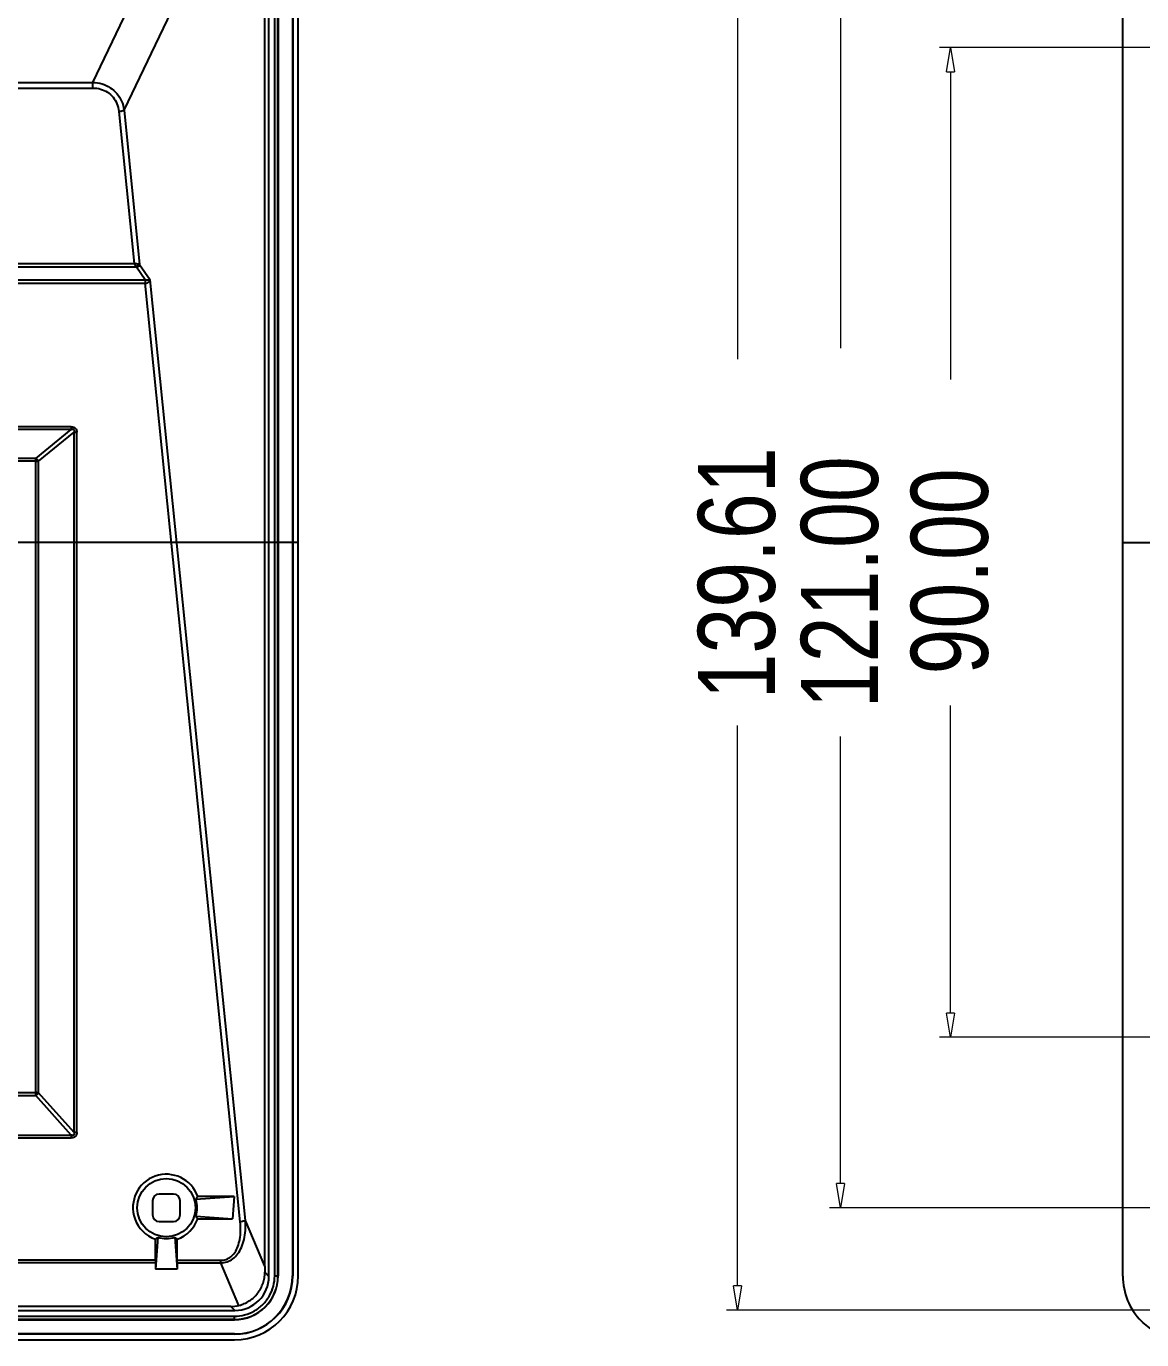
# Model space of a CAD drawing. Header units: inches. Extents: x -219 to 252, y -99 to 210.
# Drawn here: x 93.6 to 147.4, y 96.2 to 159.5 of the extents above; entities that cross this region are included whole.
import ezdxf

# ---------------------------------------------------------------- set-up
doc = ezdxf.new("R2010")
doc.units = ezdxf.units.IN
doc.header["$MEASUREMENT"] = 0
doc.linetypes.add('AI-Linetype-2', pattern=[141.111111, 35.277778, -35.277778, 35.277778, -35.277778])
doc.linetypes.add('AI-Linetype-3', pattern=[141.111111, 35.277778, -35.277778, 35.277778, -35.277778])

# ---------------------------------------------------------------- blocks, each defined once
blk = doc.blocks.new('block 342')
at = {"color": 1, "linetype": 'AI-Linetype-2', "lineweight": 25, "true_color": 0xff0000}
blk.add_lwpolyline([(106.746, 134.632), (0.842, 134.632)], dxfattribs=at)
blk = doc.blocks.new('block 412')
at = {"color": 7, "lineweight": 25, "true_color": 0xffffff}
blk.add_open_spline([(146.46, 99.309), (146.46, 98.495), (146.782, 97.714), (147.357, 97.139)], degree=3, dxfattribs=at)
blk = doc.blocks.new('block 435')
at = {"color": 7, "lineweight": 25, "true_color": 0xffffff}
blk.add_open_spline([(149.531, 96.242), (149.263, 96.242), (148.994, 96.276), (148.735, 96.345), (148.475, 96.414), (148.226, 96.518), (147.993, 96.652), (147.761, 96.786), (147.546, 96.951), (147.357, 97.139)], degree=3, knots=[0, 0, 0, 0, 1, 1, 1, 2, 2, 2, 3, 3, 3, 3], dxfattribs=at)
blk = doc.blocks.new('block 998')
at = {"color": 7, "lineweight": 25, "true_color": 0xffffff}
blk.add_lwpolyline([(146.46, 99.309), (146.46, 169.955)], dxfattribs=at)
blk = doc.blocks.new('block 999')
at = {"color": 1, "linetype": 'AI-Linetype-3', "lineweight": 25, "true_color": 0xff0000}
blk.add_lwpolyline([(146.46, 134.632), (252.364, 134.632)], dxfattribs=at)
blk = doc.blocks.new('block 1053')
at = {"color": 3, "lineweight": 5, "true_color": 0x00ff00}
blk.add_lwpolyline([(158.374, 158.463), (137.629, 158.463)], dxfattribs=at)
blk = doc.blocks.new('block 1054')
at = {"color": 3, "lineweight": 5, "true_color": 0x00ff00}
blk.add_lwpolyline([(158.374, 110.806), (137.629, 110.806)], dxfattribs=at)
blk = doc.blocks.new('block 1055')
at = {"color": 3, "lineweight": 5, "true_color": 0x00ff00}
blk.add_lwpolyline([(138.158, 157.298), (138.158, 142.485)], dxfattribs=at)
blk = doc.blocks.new('block 1056')
at = {"color": 3, "lineweight": 5, "true_color": 0x00ff00}
blk.add_lwpolyline([(138.158, 111.971), (138.158, 126.783)], dxfattribs=at)
blk = doc.blocks.new('block 1058')
at = {"color": 3, "lineweight": 5, "true_color": 0x00ff00}
blk.add_lwpolyline([(137.964, 157.298), (138.158, 158.463)], dxfattribs=at)
blk = doc.blocks.new('block 1059')
at = {"color": 3, "lineweight": 5, "true_color": 0x00ff00}
blk.add_lwpolyline([(138.158, 158.463), (138.353, 157.298)], dxfattribs=at)
blk = doc.blocks.new('block 1060')
at = {"color": 3, "lineweight": 5, "true_color": 0x00ff00}
blk.add_lwpolyline([(137.964, 157.298), (138.353, 157.298)], dxfattribs=at)
blk = doc.blocks.new('block 1057')
for name in ['block 1058', 'block 1059', 'block 1060']:
    blk.add_blockref(name, (0, 0))
blk = doc.blocks.new('block 1062')
at = {"color": 3, "lineweight": 5, "true_color": 0x00ff00}
blk.add_lwpolyline([(138.353, 111.971), (138.158, 110.806)], dxfattribs=at)
blk = doc.blocks.new('block 1063')
at = {"color": 3, "lineweight": 5, "true_color": 0x00ff00}
blk.add_lwpolyline([(138.158, 110.806), (137.964, 111.971)], dxfattribs=at)
blk = doc.blocks.new('block 1064')
at = {"color": 3, "lineweight": 5, "true_color": 0x00ff00}
blk.add_lwpolyline([(138.353, 111.971), (137.964, 111.971)], dxfattribs=at)
blk = doc.blocks.new('block 1061')
for name in ['block 1063', 'block 1064', 'block 1062']:
    blk.add_blockref(name, (0, 0))
blk = doc.blocks.new('block 1065')
at = {"color": 7, "true_color": 0xffffff, "insert": (140.012, 128.28), "char_height": 3.70665, "attachment_point": 7, "rotation": 90}
blk.add_mtext('\\fAdobe Song Std L|b0|i0|c0|p34;\\W0.8;90.00', dxfattribs=at)
blk = doc.blocks.new('block 1066')
at = {"lineweight": 0}
blk.add_lwpolyline([(158.374, 158.463), (158.374, 158.463)], dxfattribs=at)
blk = doc.blocks.new('block 1067')
at = {"lineweight": 0}
blk.add_lwpolyline([(158.374, 110.806), (158.374, 110.806)], dxfattribs=at)
blk = doc.blocks.new('block 1068')
at = {"lineweight": 0}
blk.add_lwpolyline([(138.158, 110.806), (138.158, 110.806)], dxfattribs=at)
blk = doc.blocks.new('block 1052')
for name in ['block 1053', 'block 1057', 'block 1066', 'block 1055', 'block 1065', 'block 1056', 'block 1061', 'block 1054', 'block 1068', 'block 1067']:
    blk.add_blockref(name, (0, 0))
blk = doc.blocks.new('block 1070')
at = {"color": 3, "lineweight": 5, "true_color": 0x00ff00}
blk.add_lwpolyline([(152.814, 166.67), (132.334, 166.67)], dxfattribs=at)
blk = doc.blocks.new('block 1071')
at = {"color": 3, "lineweight": 5, "true_color": 0x00ff00}
blk.add_lwpolyline([(152.814, 102.598), (132.334, 102.598)], dxfattribs=at)
blk = doc.blocks.new('block 1072')
at = {"color": 3, "lineweight": 5, "true_color": 0x00ff00}
blk.add_lwpolyline([(132.864, 165.505), (132.864, 143.985)], dxfattribs=at)
blk = doc.blocks.new('block 1073')
at = {"color": 3, "lineweight": 5, "true_color": 0x00ff00}
blk.add_lwpolyline([(132.864, 103.763), (132.864, 125.283)], dxfattribs=at)
blk = doc.blocks.new('block 1075')
at = {"color": 3, "lineweight": 5, "true_color": 0x00ff00}
blk.add_lwpolyline([(132.669, 165.505), (132.864, 166.67)], dxfattribs=at)
blk = doc.blocks.new('block 1076')
at = {"color": 3, "lineweight": 5, "true_color": 0x00ff00}
blk.add_lwpolyline([(132.864, 166.67), (133.058, 165.505)], dxfattribs=at)
blk = doc.blocks.new('block 1077')
at = {"color": 3, "lineweight": 5, "true_color": 0x00ff00}
blk.add_lwpolyline([(132.669, 165.505), (133.058, 165.505)], dxfattribs=at)
blk = doc.blocks.new('block 1074')
for name in ['block 1075', 'block 1076', 'block 1077']:
    blk.add_blockref(name, (0, 0))
blk = doc.blocks.new('block 1079')
at = {"color": 3, "lineweight": 5, "true_color": 0x00ff00}
blk.add_lwpolyline([(133.058, 103.763), (132.864, 102.598)], dxfattribs=at)
blk = doc.blocks.new('block 1080')
at = {"color": 3, "lineweight": 5, "true_color": 0x00ff00}
blk.add_lwpolyline([(132.864, 102.598), (132.669, 103.763)], dxfattribs=at)
blk = doc.blocks.new('block 1081')
at = {"color": 3, "lineweight": 5, "true_color": 0x00ff00}
blk.add_lwpolyline([(133.058, 103.763), (132.669, 103.763)], dxfattribs=at)
blk = doc.blocks.new('block 1078')
for name in ['block 1080', 'block 1081', 'block 1079']:
    blk.add_blockref(name, (0, 0))
blk = doc.blocks.new('block 1082')
at = {"color": 7, "true_color": 0xffffff, "insert": (134.717, 126.656), "char_height": 3.70665, "attachment_point": 7, "rotation": 90}
blk.add_mtext('\\fAdobe Song Std L|b0|i0|c0|p34;\\W0.8;121.00', dxfattribs=at)
blk = doc.blocks.new('block 1083')
at = {"lineweight": 0}
blk.add_lwpolyline([(152.814, 166.67), (152.814, 166.67)], dxfattribs=at)
blk = doc.blocks.new('block 1084')
at = {"lineweight": 0}
blk.add_lwpolyline([(152.814, 102.598), (152.814, 102.598)], dxfattribs=at)
blk = doc.blocks.new('block 1085')
at = {"lineweight": 0}
blk.add_lwpolyline([(132.864, 102.598), (132.864, 102.598)], dxfattribs=at)
blk = doc.blocks.new('block 1069')
for name in ['block 1070', 'block 1074', 'block 1083', 'block 1072', 'block 1082', 'block 1073', 'block 1078', 'block 1071', 'block 1085', 'block 1084']:
    blk.add_blockref(name, (0, 0))
blk = doc.blocks.new('block 1087')
at = {"color": 3, "lineweight": 5, "true_color": 0x00ff00}
blk.add_lwpolyline([(149.469, 171.597), (127.372, 171.597)], dxfattribs=at)
blk = doc.blocks.new('block 1088')
at = {"color": 3, "lineweight": 5, "true_color": 0x00ff00}
blk.add_lwpolyline([(149.741, 97.672), (127.372, 97.672)], dxfattribs=at)
blk = doc.blocks.new('block 1089')
at = {"color": 3, "lineweight": 5, "true_color": 0x00ff00}
blk.add_lwpolyline([(127.902, 170.432), (127.902, 143.456)], dxfattribs=at)
blk = doc.blocks.new('block 1090')
at = {"color": 3, "lineweight": 5, "true_color": 0x00ff00}
blk.add_lwpolyline([(127.902, 98.836), (127.902, 125.812)], dxfattribs=at)
blk = doc.blocks.new('block 1092')
at = {"color": 3, "lineweight": 5, "true_color": 0x00ff00}
blk.add_lwpolyline([(127.708, 170.432), (127.902, 171.597)], dxfattribs=at)
blk = doc.blocks.new('block 1093')
at = {"color": 3, "lineweight": 5, "true_color": 0x00ff00}
blk.add_lwpolyline([(127.902, 171.597), (128.096, 170.432)], dxfattribs=at)
blk = doc.blocks.new('block 1094')
at = {"color": 3, "lineweight": 5, "true_color": 0x00ff00}
blk.add_lwpolyline([(127.708, 170.432), (128.096, 170.432)], dxfattribs=at)
blk = doc.blocks.new('block 1091')
for name in ['block 1092', 'block 1093', 'block 1094']:
    blk.add_blockref(name, (0, 0))
blk = doc.blocks.new('block 1096')
at = {"color": 3, "lineweight": 5, "true_color": 0x00ff00}
blk.add_lwpolyline([(128.096, 98.836), (127.902, 97.672)], dxfattribs=at)
blk = doc.blocks.new('block 1097')
at = {"color": 3, "lineweight": 5, "true_color": 0x00ff00}
blk.add_lwpolyline([(127.902, 97.672), (127.708, 98.836)], dxfattribs=at)
blk = doc.blocks.new('block 1098')
at = {"color": 3, "lineweight": 5, "true_color": 0x00ff00}
blk.add_lwpolyline([(128.096, 98.836), (127.708, 98.836)], dxfattribs=at)
blk = doc.blocks.new('block 1095')
for name in ['block 1097', 'block 1098', 'block 1096']:
    blk.add_blockref(name, (0, 0))
blk = doc.blocks.new('block 1099')
at = {"color": 7, "true_color": 0xffffff, "insert": (129.755, 127.08), "char_height": 3.70665, "attachment_point": 7, "rotation": 90}
blk.add_mtext('\\fAdobe Song Std L|b0|i0|c0|p34;\\W0.8;139.61', dxfattribs=at)
blk = doc.blocks.new('block 1100')
at = {"lineweight": 0}
blk.add_lwpolyline([(149.469, 171.597), (149.469, 171.597)], dxfattribs=at)
blk = doc.blocks.new('block 1101')
at = {"lineweight": 0}
blk.add_lwpolyline([(149.741, 97.672), (149.741, 97.672)], dxfattribs=at)
blk = doc.blocks.new('block 1102')
at = {"lineweight": 0}
blk.add_lwpolyline([(127.902, 97.672), (127.902, 97.672)], dxfattribs=at)
blk = doc.blocks.new('block 1086')
for name in ['block 1087', 'block 1091', 'block 1100', 'block 1089', 'block 1099', 'block 1090', 'block 1095', 'block 1088', 'block 1102', 'block 1101']:
    blk.add_blockref(name, (0, 0))
blk = doc.blocks.new('block 1401')
at = {"color": 7, "lineweight": 25, "true_color": 0xffffff}
blk.add_lwpolyline([(101.815, 103.004), (103.655, 103.133)], dxfattribs=at)
blk = doc.blocks.new('block 1402')
at = {"color": 7, "lineweight": 25, "true_color": 0xffffff}
blk.add_lwpolyline([(3.912, 96.242), (103.676, 96.242)], dxfattribs=at)
blk = doc.blocks.new('block 1403')
at = {"color": 7, "lineweight": 25, "true_color": 0xffffff}
blk.add_lwpolyline([(103.675, 96.507), (3.913, 96.507)], dxfattribs=at)
blk = doc.blocks.new('block 1404')
at = {"color": 7, "lineweight": 25, "true_color": 0xffffff}
blk.add_lwpolyline([(103.675, 96.518), (3.913, 96.518)], dxfattribs=at)
blk = doc.blocks.new('block 1405')
at = {"color": 7, "lineweight": 25, "true_color": 0xffffff}
blk.add_lwpolyline([(3.913, 97.206), (103.675, 97.206)], dxfattribs=at)
blk = doc.blocks.new('block 1406')
at = {"color": 7, "lineweight": 25, "true_color": 0xffffff}
blk.add_lwpolyline([(103.675, 97.217), (3.913, 97.217)], dxfattribs=at)
blk = doc.blocks.new('block 1407')
at = {"color": 7, "lineweight": 25, "true_color": 0xffffff}
blk.add_lwpolyline([(3.913, 97.376), (103.675, 97.376)], dxfattribs=at)
blk = doc.blocks.new('block 1408')
at = {"color": 7, "lineweight": 25, "true_color": 0xffffff}
blk.add_lwpolyline([(3.893, 97.652), (103.695, 97.652)], dxfattribs=at)
blk = doc.blocks.new('block 1409')
at = {"color": 7, "lineweight": 25, "true_color": 0xffffff}
blk.add_lwpolyline([(103.503, 97.844), (4.085, 97.844)], dxfattribs=at)
blk = doc.blocks.new('block 1410')
at = {"color": 7, "lineweight": 25, "true_color": 0xffffff}
blk.add_lwpolyline([(106.481, 99.313), (106.47, 99.313)], dxfattribs=at)
blk = doc.blocks.new('block 1413')
at = {"color": 7, "lineweight": 25, "true_color": 0xffffff}
blk.add_lwpolyline([(105.612, 99.313), (105.781, 99.313)], dxfattribs=at)
blk = doc.blocks.new('block 1414')
at = {"color": 7, "lineweight": 25, "true_color": 0xffffff}
blk.add_lwpolyline([(100.908, 99.635), (99.876, 99.635)], dxfattribs=at)
blk = doc.blocks.new('block 1416')
at = {"color": 7, "lineweight": 25, "true_color": 0xffffff}
blk.add_lwpolyline([(99.87, 99.94), (7.718, 99.94)], dxfattribs=at)
blk = doc.blocks.new('block 1418')
at = {"color": 7, "lineweight": 25, "true_color": 0xffffff}
blk.add_lwpolyline([(100.914, 99.94), (103.023, 99.94)], dxfattribs=at)
blk = doc.blocks.new('block 1419')
at = {"color": 7, "lineweight": 25, "true_color": 0xffffff}
blk.add_lwpolyline([(99.868, 100.068), (7.719, 100.068)], dxfattribs=at)
blk = doc.blocks.new('block 1421')
at = {"color": 7, "lineweight": 25, "true_color": 0xffffff}
blk.add_lwpolyline([(100.915, 100.068), (103.023, 100.068)], dxfattribs=at)
blk = doc.blocks.new('block 1426')
at = {"color": 7, "lineweight": 25, "true_color": 0xffffff}
blk.add_lwpolyline([(100.048, 101.934), (100.736, 101.934)], dxfattribs=at)
blk = doc.blocks.new('block 1428')
at = {"color": 7, "lineweight": 25, "true_color": 0xffffff}
blk.add_lwpolyline([(101.906, 102.064), (103.586, 102.064)], dxfattribs=at)
blk = doc.blocks.new('block 1429')
at = {"color": 7, "lineweight": 25, "true_color": 0xffffff}
blk.add_lwpolyline([(103.655, 103.133), (101.909, 103.133)], dxfattribs=at)
blk = doc.blocks.new('block 1431')
at = {"color": 7, "lineweight": 25, "true_color": 0xffffff}
blk.add_lwpolyline([(100.736, 103.258), (100.048, 103.258)], dxfattribs=at)
blk = doc.blocks.new('block 1436')
at = {"color": 7, "lineweight": 25, "true_color": 0xffffff}
blk.add_lwpolyline([(11.772, 105.96), (95.815, 105.96)], dxfattribs=at)
blk = doc.blocks.new('block 1437')
at = {"color": 7, "lineweight": 25, "true_color": 0xffffff}
blk.add_lwpolyline([(11.772, 106.097), (95.815, 106.097)], dxfattribs=at)
blk = doc.blocks.new('block 1438')
at = {"color": 7, "lineweight": 25, "true_color": 0xffffff}
blk.add_lwpolyline([(13.484, 108.003), (94.104, 108.003)], dxfattribs=at)
blk = doc.blocks.new('block 1439')
at = {"color": 7, "lineweight": 25, "true_color": 0xffffff}
blk.add_lwpolyline([(13.484, 108.14), (94.104, 108.14)], dxfattribs=at)
blk = doc.blocks.new('block 1440')
at = {"color": 7, "lineweight": 25, "true_color": 0xffffff}
blk.add_lwpolyline([(101.815, 102.188), (103.586, 102.064)], dxfattribs=at)
blk = doc.blocks.new('block 1473')
at = {"color": 7, "lineweight": 25, "true_color": 0xffffff}
blk.add_lwpolyline([(94.104, 138.555), (13.484, 138.555)], dxfattribs=at)
blk = doc.blocks.new('block 1474')
at = {"color": 7, "lineweight": 25, "true_color": 0xffffff}
blk.add_lwpolyline([(94.104, 138.674), (13.484, 138.674)], dxfattribs=at)
blk = doc.blocks.new('block 1476')
at = {"color": 7, "lineweight": 25, "true_color": 0xffffff}
blk.add_lwpolyline([(95.815, 140.08), (11.772, 140.08)], dxfattribs=at)
blk = doc.blocks.new('block 1477')
at = {"color": 7, "lineweight": 25, "true_color": 0xffffff}
blk.add_lwpolyline([(95.815, 140.199), (11.772, 140.199)], dxfattribs=at)
blk = doc.blocks.new('block 1478')
at = {"color": 7, "lineweight": 25, "true_color": 0xffffff}
blk.add_lwpolyline([(103.503, 97.844), (103.695, 97.652)], dxfattribs=at)
blk = doc.blocks.new('block 1486')
at = {"color": 7, "lineweight": 25, "true_color": 0xffffff}
blk.add_lwpolyline([(8.217, 147.114), (99.371, 147.114)], dxfattribs=at)
blk = doc.blocks.new('block 1487')
at = {"color": 7, "lineweight": 25, "true_color": 0xffffff}
blk.add_lwpolyline([(8.22, 147.276), (99.368, 147.276)], dxfattribs=at)
blk = doc.blocks.new('block 1488')
at = {"color": 7, "lineweight": 25, "true_color": 0xffffff}
blk.add_lwpolyline([(8.655, 147.91), (98.933, 147.91)], dxfattribs=at)
blk = doc.blocks.new('block 1489')
at = {"color": 7, "lineweight": 25, "true_color": 0xffffff}
blk.add_lwpolyline([(8.738, 148.072), (98.849, 148.072)], dxfattribs=at)
blk = doc.blocks.new('block 1490')
at = {"color": 7, "lineweight": 25, "true_color": 0xffffff}
blk.add_lwpolyline([(105.137, 99.492), (105.336, 99.293)], dxfattribs=at)
blk = doc.blocks.new('block 1491')
at = {"color": 7, "lineweight": 25, "true_color": 0xffffff}
blk.add_lwpolyline([(95.815, 106.097), (94.104, 108.003)], dxfattribs=at)
blk = doc.blocks.new('block 1492')
at = {"color": 7, "lineweight": 25, "true_color": 0xffffff}
blk.add_lwpolyline([(95.948, 106.225), (94.236, 108.131)], dxfattribs=at)
blk = doc.blocks.new('block 1503')
at = {"color": 7, "lineweight": 25, "true_color": 0xffffff}
blk.add_lwpolyline([(67.56, 156.517), (96.852, 156.517)], dxfattribs=at)
blk = doc.blocks.new('block 1506')
at = {"color": 7, "lineweight": 25, "true_color": 0xffffff}
blk.add_lwpolyline([(67.315, 156.79), (96.852, 156.79)], dxfattribs=at)
blk = doc.blocks.new('block 1507')
at = {"color": 7, "lineweight": 25, "true_color": 0xffffff}
blk.add_lwpolyline([(94.104, 138.674), (95.815, 140.08)], dxfattribs=at)
blk = doc.blocks.new('block 1508')
at = {"color": 7, "lineweight": 25, "true_color": 0xffffff}
blk.add_lwpolyline([(94.236, 138.546), (95.948, 139.952)], dxfattribs=at)
blk = doc.blocks.new('block 1509')
at = {"color": 7, "lineweight": 25, "true_color": 0xffffff}
blk.add_lwpolyline([(96.852, 156.79), (100.801, 165.025)], dxfattribs=at)
blk = doc.blocks.new('block 1515')
at = {"color": 7, "lineweight": 25, "true_color": 0xffffff}
blk.add_lwpolyline([(98.355, 155.455), (103.462, 166.106)], dxfattribs=at)
blk = doc.blocks.new('block 1527')
at = {"color": 7, "lineweight": 25, "true_color": 0xffffff}
blk.add_lwpolyline([(103.893, 97.893), (103.023, 99.94)], dxfattribs=at)
blk = doc.blocks.new('block 1528')
at = {"color": 7, "lineweight": 25, "true_color": 0xffffff}
blk.add_lwpolyline([(105.136, 99.783), (104.2, 101.986)], dxfattribs=at)
blk = doc.blocks.new('block 1543')
at = {"color": 7, "lineweight": 25, "true_color": 0xffffff}
blk.add_lwpolyline([(94.104, 108.003), (94.104, 138.674)], dxfattribs=at)
blk = doc.blocks.new('block 1544')
at = {"color": 7, "lineweight": 25, "true_color": 0xffffff}
blk.add_lwpolyline([(94.236, 108.131), (94.236, 138.546)], dxfattribs=at)
blk = doc.blocks.new('block 1545')
at = {"color": 7, "lineweight": 25, "true_color": 0xffffff}
blk.add_lwpolyline([(95.815, 140.199), (95.815, 140.08)], dxfattribs=at)
blk = doc.blocks.new('block 1546')
at = {"color": 7, "lineweight": 25, "true_color": 0xffffff}
blk.add_lwpolyline([(95.815, 106.097), (95.815, 105.96)], dxfattribs=at)
blk = doc.blocks.new('block 1547')
at = {"color": 7, "lineweight": 25, "true_color": 0xffffff}
blk.add_lwpolyline([(95.948, 106.225), (95.948, 139.952)], dxfattribs=at)
blk = doc.blocks.new('block 1548')
at = {"color": 7, "lineweight": 25, "true_color": 0xffffff}
blk.add_lwpolyline([(96.08, 106.217), (96.08, 139.943)], dxfattribs=at)
blk = doc.blocks.new('block 1549')
at = {"color": 7, "lineweight": 25, "true_color": 0xffffff}
blk.add_lwpolyline([(96.852, 156.517), (96.852, 156.79)], dxfattribs=at)
blk = doc.blocks.new('block 1550')
at = {"color": 7, "lineweight": 25, "true_color": 0xffffff}
blk.add_lwpolyline([(98.108, 155.388), (98.849, 148.072)], dxfattribs=at)
blk = doc.blocks.new('block 1551')
at = {"color": 7, "lineweight": 25, "true_color": 0xffffff}
blk.add_lwpolyline([(98.355, 155.455), (99.108, 148.021)], dxfattribs=at)
blk = doc.blocks.new('block 1552')
at = {"color": 7, "lineweight": 25, "true_color": 0xffffff}
blk.add_lwpolyline([(103.953, 101.919), (99.371, 147.114)], dxfattribs=at)
blk = doc.blocks.new('block 1553')
at = {"color": 7, "lineweight": 25, "true_color": 0xffffff}
blk.add_lwpolyline([(104.2, 101.986), (99.608, 147.277)], dxfattribs=at)
blk = doc.blocks.new('block 1554')
at = {"color": 7, "lineweight": 25, "true_color": 0xffffff}
blk.add_lwpolyline([(100.8, 101.173), (100.908, 99.635)], dxfattribs=at)
blk = doc.blocks.new('block 1557')
at = {"color": 7, "lineweight": 25, "true_color": 0xffffff}
blk.add_lwpolyline([(99.87, 99.94), (99.876, 99.635)], dxfattribs=at)
blk = doc.blocks.new('block 1558')
at = {"color": 7, "lineweight": 25, "true_color": 0xffffff}
blk.add_lwpolyline([(99.868, 100.068), (99.864, 101.085)], dxfattribs=at)
blk = doc.blocks.new('block 1559')
at = {"color": 7, "lineweight": 25, "true_color": 0xffffff}
blk.add_lwpolyline([(99.73, 102.94), (99.73, 102.252)], dxfattribs=at)
blk = doc.blocks.new('block 1560')
at = {"color": 7, "lineweight": 25, "true_color": 0xffffff}
blk.add_lwpolyline([(101.054, 102.252), (101.054, 102.94)], dxfattribs=at)
blk = doc.blocks.new('block 1561')
at = {"color": 7, "lineweight": 25, "true_color": 0xffffff}
blk.add_lwpolyline([(100.915, 100.068), (100.92, 101.085)], dxfattribs=at)
blk = doc.blocks.new('block 1562')
at = {"color": 7, "lineweight": 25, "true_color": 0xffffff}
blk.add_lwpolyline([(100.914, 99.94), (100.908, 99.635)], dxfattribs=at)
blk = doc.blocks.new('block 1565')
at = {"color": 7, "lineweight": 25, "true_color": 0xffffff}
blk.add_lwpolyline([(99.983, 101.173), (99.876, 99.635)], dxfattribs=at)
blk = doc.blocks.new('block 1566')
at = {"color": 7, "lineweight": 25, "true_color": 0xffffff}
blk.add_lwpolyline([(99.368, 147.276), (98.96, 147.884)], dxfattribs=at)
blk = doc.blocks.new('block 1567')
at = {"color": 7, "lineweight": 25, "true_color": 0xffffff}
blk.add_lwpolyline([(99.108, 148.021), (99.608, 147.277)], dxfattribs=at)
blk = doc.blocks.new('block 1568')
at = {"color": 7, "lineweight": 25, "true_color": 0xffffff}
blk.add_lwpolyline([(103.023, 99.94), (103.023, 100.068)], dxfattribs=at)
blk = doc.blocks.new('block 1570')
at = {"color": 7, "lineweight": 25, "true_color": 0xffffff}
blk.add_lwpolyline([(103.675, 96.507), (103.675, 96.518)], dxfattribs=at)
blk = doc.blocks.new('block 1571')
at = {"color": 7, "lineweight": 25, "true_color": 0xffffff}
blk.add_lwpolyline([(103.675, 97.206), (103.675, 97.376)], dxfattribs=at)
blk = doc.blocks.new('block 1574')
at = {"color": 7, "lineweight": 25, "true_color": 0xffffff}
blk.add_lwpolyline([(105.136, 99.783), (105.136, 169.596)], dxfattribs=at)
blk = doc.blocks.new('block 1575')
at = {"color": 7, "lineweight": 25, "true_color": 0xffffff}
blk.add_lwpolyline([(105.336, 99.293), (105.336, 169.971)], dxfattribs=at)
blk = doc.blocks.new('block 1576')
at = {"color": 7, "lineweight": 25, "true_color": 0xffffff}
blk.add_lwpolyline([(105.612, 99.313), (105.612, 169.951)], dxfattribs=at)
blk = doc.blocks.new('block 1577')
at = {"color": 7, "lineweight": 25, "true_color": 0xffffff}
blk.add_lwpolyline([(105.771, 99.313), (105.771, 169.951)], dxfattribs=at)
blk = doc.blocks.new('block 1578')
at = {"color": 7, "lineweight": 25, "true_color": 0xffffff}
blk.add_lwpolyline([(105.781, 169.951), (105.781, 99.313)], dxfattribs=at)
blk = doc.blocks.new('block 1579')
at = {"color": 7, "lineweight": 25, "true_color": 0xffffff}
blk.add_lwpolyline([(106.47, 169.951), (106.47, 99.313)], dxfattribs=at)
blk = doc.blocks.new('block 1580')
at = {"color": 7, "lineweight": 25, "true_color": 0xffffff}
blk.add_lwpolyline([(106.481, 169.951), (106.481, 99.313)], dxfattribs=at)
blk = doc.blocks.new('block 1581')
at = {"color": 7, "lineweight": 25, "true_color": 0xffffff}
blk.add_lwpolyline([(103.655, 103.133), (103.586, 102.064)], dxfattribs=at)
blk = doc.blocks.new('block 1582')
at = {"color": 7, "lineweight": 25, "true_color": 0xffffff}
blk.add_lwpolyline([(106.746, 99.312), (106.746, 169.952)], dxfattribs=at)
blk = doc.blocks.new('block 2487')
at = {"color": 7, "lineweight": 25, "true_color": 0xffffff}
blk.add_open_spline([(101.906, 102.064), (101.876, 102.105), (101.846, 102.147), (101.815, 102.188)], degree=3, dxfattribs=at)
blk = doc.blocks.new('block 2488')
at = {"color": 7, "lineweight": 25, "true_color": 0xffffff}
blk.add_open_spline([(99.864, 101.085), (99.904, 101.114), (99.944, 101.143), (99.983, 101.173)], degree=3, dxfattribs=at)
blk = doc.blocks.new('block 2489')
at = {"color": 7, "lineweight": 25, "true_color": 0xffffff}
blk.add_open_spline([(101.815, 103.004), (101.847, 103.047), (101.878, 103.09), (101.909, 103.133)], degree=3, dxfattribs=at)
blk = doc.blocks.new('block 2490')
at = {"color": 7, "lineweight": 25, "true_color": 0xffffff}
blk.add_open_spline([(100.8, 101.173), (100.839, 101.143), (100.879, 101.114), (100.92, 101.085)], degree=3, dxfattribs=at)
blk = doc.blocks.new('block 2491')
at = {"color": 7, "lineweight": 25, "true_color": 0xffffff}
blk.add_open_spline([(103.675, 96.507), (105.224, 96.507), (106.481, 97.763), (106.481, 99.313), (106.481, 99.313), (106.481, 99.313), (106.481, 99.313)], degree=3, knots=[0, 0, 0, 0, 1, 1, 1, 2, 2, 2, 2], dxfattribs=at)
blk = doc.blocks.new('block 2492')
at = {"color": 7, "lineweight": 25, "true_color": 0xffffff}
blk.add_open_spline([(103.675, 96.518), (105.218, 96.518), (106.47, 97.769), (106.47, 99.313), (106.47, 99.313), (106.47, 99.313), (106.47, 99.313)], degree=3, knots=[0, 0, 0, 0, 1, 1, 1, 2, 2, 2, 2], dxfattribs=at)
blk = doc.blocks.new('block 2493')
at = {"color": 7, "lineweight": 25, "true_color": 0xffffff}
blk.add_open_spline([(103.675, 97.206), (104.838, 97.206), (105.781, 98.149), (105.781, 99.313), (105.781, 99.313), (105.781, 99.313), (105.781, 99.313)], degree=3, knots=[0, 0, 0, 0, 1, 1, 1, 2, 2, 2, 2], dxfattribs=at)
blk = doc.blocks.new('block 2494')
at = {"color": 7, "lineweight": 25, "true_color": 0xffffff}
blk.add_open_spline([(103.675, 97.217), (104.832, 97.217), (105.771, 98.155), (105.771, 99.313), (105.771, 99.313), (105.771, 99.313), (105.771, 99.313)], degree=3, knots=[0, 0, 0, 0, 1, 1, 1, 2, 2, 2, 2], dxfattribs=at)
blk = doc.blocks.new('block 2495')
at = {"color": 7, "lineweight": 25, "true_color": 0xffffff}
blk.add_open_spline([(101.795, 102.596), (101.795, 103.371), (101.167, 103.999), (100.392, 103.999), (99.617, 103.999), (98.988, 103.371), (98.988, 102.596), (98.988, 101.821), (99.617, 101.193), (100.392, 101.193), (101.167, 101.193), (101.795, 101.821), (101.795, 102.596), (101.795, 102.596), (101.795, 102.596), (101.795, 102.596)], degree=3, knots=[0, 0, 0, 0, 1, 1, 1, 2, 2, 2, 3, 3, 3, 4, 4, 4, 5, 5, 5, 5], dxfattribs=at)
blk = doc.blocks.new('block 2498')
at = {"color": 7, "lineweight": 25, "true_color": 0xffffff}
blk.add_open_spline([(100.736, 101.934), (100.911, 101.934), (101.054, 102.076), (101.054, 102.252)], degree=3, dxfattribs=at)
blk = doc.blocks.new('block 2499')
at = {"color": 7, "lineweight": 25, "true_color": 0xffffff}
blk.add_open_spline([(101.054, 102.94), (101.054, 103.116), (100.911, 103.258), (100.736, 103.258)], degree=3, dxfattribs=at)
blk = doc.blocks.new('block 2500')
at = {"color": 7, "lineweight": 25, "true_color": 0xffffff}
blk.add_open_spline([(100.048, 103.258), (99.872, 103.258), (99.73, 103.116), (99.73, 102.94)], degree=3, dxfattribs=at)
blk = doc.blocks.new('block 2501')
at = {"color": 7, "lineweight": 25, "true_color": 0xffffff}
blk.add_open_spline([(99.73, 102.252), (99.73, 102.076), (99.872, 101.934), (100.048, 101.934)], degree=3, dxfattribs=at)
blk = doc.blocks.new('block 2720')
at = {"color": 7, "lineweight": 25, "true_color": 0xffffff}
blk.add_open_spline([(96.852, 156.517), (96.979, 156.517), (97.106, 156.5), (97.228, 156.465), (97.345, 156.431), (97.457, 156.38), (97.558, 156.313), (97.659, 156.248), (97.749, 156.168), (97.826, 156.075), (97.904, 155.981), (97.968, 155.875), (98.015, 155.761), (98.064, 155.642), (98.095, 155.516), (98.108, 155.388)], degree=3, knots=[0, 0, 0, 0, 1, 1, 1, 2, 2, 2, 3, 3, 3, 4, 4, 4, 5, 5, 5, 5], dxfattribs=at)
blk = doc.blocks.new('block 2724')
at = {"color": 7, "lineweight": 25, "true_color": 0xffffff}
blk.add_open_spline([(98.933, 147.91), (98.938, 147.907), (98.943, 147.903), (98.948, 147.898), (98.952, 147.894), (98.957, 147.889), (98.96, 147.884)], degree=3, knots=[0, 0, 0, 0, 1, 1, 1, 2, 2, 2, 2], dxfattribs=at)
blk = doc.blocks.new('block 2729')
at = {"color": 7, "lineweight": 25, "true_color": 0xffffff}
blk.add_open_spline([(95.948, 139.952), (95.962, 139.95), (95.976, 139.948), (95.99, 139.947), (96.004, 139.945), (96.019, 139.944), (96.034, 139.944), (96.049, 139.943), (96.065, 139.943), (96.08, 139.943)], degree=3, knots=[0, 0, 0, 0, 1, 1, 1, 2, 2, 2, 3, 3, 3, 3], dxfattribs=at)
blk = doc.blocks.new('block 2734')
at = {"color": 7, "lineweight": 25, "true_color": 0xffffff}
blk.add_open_spline([(99.371, 147.114), (99.38, 147.113), (99.389, 147.113), (99.399, 147.114), (99.408, 147.114), (99.417, 147.116), (99.426, 147.117), (99.435, 147.119), (99.444, 147.122), (99.453, 147.125), (99.463, 147.128), (99.472, 147.132), (99.481, 147.137), (99.491, 147.141), (99.5, 147.147), (99.509, 147.153)], degree=3, knots=[0, 0, 0, 0, 1, 1, 1, 2, 2, 2, 3, 3, 3, 4, 4, 4, 5, 5, 5, 5], dxfattribs=at)
blk = doc.blocks.new('block 2735')
at = {"color": 7, "lineweight": 25, "true_color": 0xffffff}
blk.add_open_spline([(99.368, 147.276), (99.368, 147.262), (99.369, 147.248), (99.369, 147.234), (99.369, 147.215), (99.37, 147.197), (99.37, 147.178), (99.37, 147.157), (99.37, 147.135), (99.371, 147.114)], degree=3, knots=[0, 0, 0, 0, 1, 1, 1, 2, 2, 2, 3, 3, 3, 3], dxfattribs=at)
blk = doc.blocks.new('block 2736')
at = {"color": 7, "lineweight": 25, "true_color": 0xffffff}
blk.add_open_spline([(99.608, 147.277), (99.602, 147.276), (99.595, 147.275), (99.589, 147.274), (99.582, 147.272), (99.575, 147.271), (99.568, 147.271), (99.56, 147.27), (99.553, 147.269), (99.545, 147.268), (99.537, 147.267), (99.529, 147.267), (99.521, 147.266), (99.513, 147.266), (99.504, 147.266), (99.496, 147.266)], degree=3, knots=[0, 0, 0, 0, 1, 1, 1, 2, 2, 2, 3, 3, 3, 4, 4, 4, 5, 5, 5, 5], dxfattribs=at)
blk = doc.blocks.new('block 2737')
at = {"color": 7, "lineweight": 25, "true_color": 0xffffff}
blk.add_open_spline([(99.509, 147.153), (99.518, 147.158), (99.526, 147.165), (99.534, 147.171), (99.542, 147.178), (99.549, 147.186), (99.556, 147.193), (99.564, 147.201), (99.57, 147.21), (99.577, 147.218), (99.583, 147.227), (99.589, 147.236), (99.594, 147.246), (99.599, 147.256), (99.604, 147.266), (99.608, 147.277)], degree=3, knots=[0, 0, 0, 0, 1, 1, 1, 2, 2, 2, 3, 3, 3, 4, 4, 4, 5, 5, 5, 5], dxfattribs=at)
blk = doc.blocks.new('block 2738')
at = {"color": 7, "lineweight": 25, "true_color": 0xffffff}
blk.add_open_spline([(104.2, 101.986), (104.183, 101.973), (104.163, 101.965), (104.143, 101.958), (104.115, 101.947), (104.086, 101.94), (104.056, 101.934), (104.022, 101.927), (103.987, 101.922), (103.953, 101.919)], degree=3, knots=[0, 0, 0, 0, 1, 1, 1, 2, 2, 2, 3, 3, 3, 3], dxfattribs=at)
blk = doc.blocks.new('block 2740')
at = {"color": 7, "lineweight": 25, "true_color": 0xffffff}
blk.add_open_spline([(99.108, 148.021), (99.099, 148.024), (99.09, 148.025), (99.08, 148.027), (99.069, 148.028), (99.057, 148.029), (99.045, 148.03)], degree=3, knots=[0, 0, 0, 0, 1, 1, 1, 2, 2, 2, 2], dxfattribs=at)
blk = doc.blocks.new('block 2741')
at = {"color": 7, "lineweight": 25, "true_color": 0xffffff}
blk.add_open_spline([(98.933, 147.91), (98.949, 147.917), (98.964, 147.926), (98.978, 147.937), (98.993, 147.949), (99.006, 147.963), (99.017, 147.979), (99.029, 147.995), (99.038, 148.012), (99.045, 148.03)], degree=3, knots=[0, 0, 0, 0, 1, 1, 1, 2, 2, 2, 3, 3, 3, 3], dxfattribs=at)
blk = doc.blocks.new('block 2742')
at = {"color": 7, "lineweight": 25, "true_color": 0xffffff}
blk.add_open_spline([(99.045, 148.03), (99.035, 148.031), (99.025, 148.032), (99.015, 148.033), (99.004, 148.035), (98.993, 148.037), (98.982, 148.039), (98.969, 148.041), (98.957, 148.044), (98.944, 148.046), (98.929, 148.05), (98.914, 148.054), (98.9, 148.058), (98.883, 148.062), (98.866, 148.067), (98.849, 148.072)], degree=3, knots=[0, 0, 0, 0, 1, 1, 1, 2, 2, 2, 3, 3, 3, 4, 4, 4, 5, 5, 5, 5], dxfattribs=at)
blk = doc.blocks.new('block 2743')
at = {"color": 7, "lineweight": 25, "true_color": 0xffffff}
blk.add_open_spline([(98.849, 148.072), (98.856, 148.057), (98.863, 148.042), (98.871, 148.027), (98.877, 148.014), (98.883, 148.001), (98.89, 147.989), (98.895, 147.978), (98.9, 147.968), (98.906, 147.957), (98.91, 147.948), (98.915, 147.94), (98.92, 147.931), (98.924, 147.924), (98.928, 147.917), (98.933, 147.91)], degree=3, knots=[0, 0, 0, 0, 1, 1, 1, 2, 2, 2, 3, 3, 3, 4, 4, 4, 5, 5, 5, 5], dxfattribs=at)
blk = doc.blocks.new('block 2749')
at = {"color": 7, "lineweight": 25, "true_color": 0xffffff}
blk.add_open_spline([(98.108, 155.388), (98.143, 155.391), (98.177, 155.396), (98.212, 155.403), (98.241, 155.409), (98.27, 155.417), (98.298, 155.427), (98.318, 155.434), (98.338, 155.442), (98.355, 155.455)], degree=3, knots=[0, 0, 0, 0, 1, 1, 1, 2, 2, 2, 3, 3, 3, 3], dxfattribs=at)
blk = doc.blocks.new('block 2750')
at = {"color": 7, "lineweight": 25, "true_color": 0xffffff}
blk.add_open_spline([(103.023, 99.94), (103.125, 99.942), (103.227, 99.961), (103.323, 99.994), (103.419, 100.027), (103.51, 100.076), (103.592, 100.137), (103.682, 100.203), (103.76, 100.283), (103.828, 100.371), (103.902, 100.468), (103.963, 100.575), (104.012, 100.687), (104.066, 100.809), (104.107, 100.937), (104.137, 101.067), (104.17, 101.21), (104.19, 101.356), (104.201, 101.502), (104.212, 101.663), (104.211, 101.825), (104.2, 101.986)], degree=3, knots=[0, 0, 0, 0, 1, 1, 1, 2, 2, 2, 3, 3, 3, 4, 4, 4, 5, 5, 5, 6, 6, 6, 7, 7, 7, 7], dxfattribs=at)
blk = doc.blocks.new('block 2752')
at = {"color": 7, "lineweight": 25, "true_color": 0xffffff}
blk.add_open_spline([(96.852, 156.79), (97.002, 156.786), (97.152, 156.762), (97.296, 156.717), (97.434, 156.674), (97.567, 156.612), (97.687, 156.533), (97.806, 156.455), (97.915, 156.36), (98.007, 156.252), (98.1, 156.143), (98.178, 156.019), (98.236, 155.887), (98.297, 155.75), (98.336, 155.603), (98.355, 155.455)], degree=3, knots=[0, 0, 0, 0, 1, 1, 1, 2, 2, 2, 3, 3, 3, 4, 4, 4, 5, 5, 5, 5], dxfattribs=at)
blk = doc.blocks.new('block 2755')
at = {"color": 7, "lineweight": 25, "true_color": 0xffffff}
blk.add_open_spline([(99.496, 147.266), (99.487, 147.265), (99.478, 147.265), (99.469, 147.266), (99.46, 147.266), (99.451, 147.266), (99.443, 147.267), (99.434, 147.267), (99.426, 147.268), (99.417, 147.269), (99.409, 147.27), (99.401, 147.271), (99.393, 147.272), (99.384, 147.273), (99.376, 147.275), (99.368, 147.276)], degree=3, knots=[0, 0, 0, 0, 1, 1, 1, 2, 2, 2, 3, 3, 3, 4, 4, 4, 5, 5, 5, 5], dxfattribs=at)
blk = doc.blocks.new('block 2756')
at = {"color": 7, "lineweight": 25, "true_color": 0xffffff}
blk.add_open_spline([(98.96, 147.884), (98.984, 147.888), (99.007, 147.897), (99.027, 147.91), (99.048, 147.922), (99.066, 147.939), (99.081, 147.959), (99.094, 147.978), (99.104, 147.999), (99.108, 148.021)], degree=3, knots=[0, 0, 0, 0, 1, 1, 1, 2, 2, 2, 3, 3, 3, 3], dxfattribs=at)
blk = doc.blocks.new('block 2759')
at = {"color": 7, "lineweight": 25, "true_color": 0xffffff}
blk.add_open_spline([(103.023, 100.068), (103.109, 100.068), (103.195, 100.082), (103.276, 100.11), (103.357, 100.138), (103.433, 100.181), (103.5, 100.234), (103.575, 100.293), (103.638, 100.365), (103.692, 100.443), (103.753, 100.532), (103.8, 100.629), (103.838, 100.729), (103.88, 100.841), (103.91, 100.958), (103.931, 101.076), (103.955, 101.207), (103.967, 101.341), (103.97, 101.474), (103.974, 101.623), (103.968, 101.771), (103.953, 101.919)], degree=3, knots=[0, 0, 0, 0, 1, 1, 1, 2, 2, 2, 3, 3, 3, 4, 4, 4, 5, 5, 5, 6, 6, 6, 7, 7, 7, 7], dxfattribs=at)
blk = doc.blocks.new('block 2761')
at = {"color": 7, "lineweight": 25, "true_color": 0xffffff}
blk.add_open_spline([(96.08, 106.217), (96.08, 106.207), (96.08, 106.196), (96.079, 106.186), (96.078, 106.177), (96.077, 106.168), (96.076, 106.158), (96.074, 106.149), (96.073, 106.141), (96.07, 106.132), (96.068, 106.124), (96.066, 106.115), (96.063, 106.107), (96.06, 106.099), (96.056, 106.091), (96.053, 106.083), (96.049, 106.075), (96.044, 106.067), (96.039, 106.06), (96.034, 106.052), (96.028, 106.044), (96.022, 106.037), (96.015, 106.03), (96.008, 106.023), (96, 106.016), (95.991, 106.009), (95.982, 106.003), (95.973, 105.997), (95.962, 105.991), (95.952, 105.986), (95.941, 105.982), (95.928, 105.977), (95.916, 105.973), (95.903, 105.97), (95.89, 105.967), (95.875, 105.964), (95.861, 105.963), (95.846, 105.961), (95.831, 105.96), (95.815, 105.96)], degree=3, knots=[0, 0, 0, 0, 1, 1, 1, 2, 2, 2, 3, 3, 3, 4, 4, 4, 5, 5, 5, 6, 6, 6, 7, 7, 7, 8, 8, 8, 9, 9, 9, 10, 10, 10, 11, 11, 11, 12, 12, 12, 13, 13, 13, 13], dxfattribs=at)
blk = doc.blocks.new('block 2762')
at = {"color": 7, "lineweight": 25, "true_color": 0xffffff}
blk.add_open_spline([(95.815, 140.199), (95.834, 140.199), (95.853, 140.198), (95.872, 140.195), (95.893, 140.192), (95.913, 140.187), (95.933, 140.181), (95.954, 140.173), (95.974, 140.163), (95.992, 140.149), (96.012, 140.134), (96.03, 140.115), (96.043, 140.093), (96.056, 140.071), (96.066, 140.047), (96.072, 140.021), (96.078, 139.996), (96.08, 139.969), (96.08, 139.943)], degree=3, knots=[0, 0, 0, 0, 1, 1, 1, 2, 2, 2, 3, 3, 3, 4, 4, 4, 5, 5, 5, 6, 6, 6, 6], dxfattribs=at)
blk = doc.blocks.new('block 2765')
at = {"color": 7, "lineweight": 25, "true_color": 0xffffff}
blk.add_open_spline([(103.893, 97.893), (103.981, 97.915), (104.067, 97.945), (104.149, 97.981), (104.233, 98.018), (104.313, 98.062), (104.39, 98.111), (104.466, 98.161), (104.539, 98.218), (104.606, 98.28), (104.673, 98.341), (104.735, 98.409), (104.791, 98.481), (104.847, 98.553), (104.897, 98.629), (104.941, 98.709), (104.984, 98.789), (105.02, 98.872), (105.05, 98.958), (105.079, 99.044), (105.101, 99.133), (105.116, 99.223), (105.13, 99.312), (105.138, 99.402), (105.137, 99.492)], degree=3, knots=[0, 0, 0, 0, 1, 1, 1, 2, 2, 2, 3, 3, 3, 4, 4, 4, 5, 5, 5, 6, 6, 6, 7, 7, 7, 8, 8, 8, 8], dxfattribs=at)
blk = doc.blocks.new('block 2770')
at = {"color": 7, "lineweight": 25, "true_color": 0xffffff}
blk.add_open_spline([(103.675, 97.376), (103.84, 97.375), (104.006, 97.397), (104.166, 97.439), (104.33, 97.482), (104.488, 97.547), (104.636, 97.631), (104.785, 97.716), (104.923, 97.821), (105.044, 97.942), (105.166, 98.064), (105.271, 98.201), (105.356, 98.351), (105.441, 98.498), (105.505, 98.656), (105.548, 98.821), (105.591, 98.981), (105.612, 99.147), (105.612, 99.313)], degree=3, knots=[0, 0, 0, 0, 1, 1, 1, 2, 2, 2, 3, 3, 3, 4, 4, 4, 5, 5, 5, 6, 6, 6, 6], dxfattribs=at)
blk = doc.blocks.new('block 2778')
at = {"color": 7, "lineweight": 25, "true_color": 0xffffff}
blk.add_open_spline([(94.104, 108.003), (94.12, 108.017), (94.136, 108.031), (94.152, 108.045), (94.167, 108.059), (94.182, 108.074), (94.197, 108.089), (94.21, 108.102), (94.223, 108.117), (94.236, 108.131)], degree=3, knots=[0, 0, 0, 0, 1, 1, 1, 2, 2, 2, 3, 3, 3, 3], dxfattribs=at)
blk = doc.blocks.new('block 2779')
at = {"color": 7, "lineweight": 25, "true_color": 0xffffff}
blk.add_open_spline([(94.236, 108.131), (94.222, 108.133), (94.208, 108.135), (94.194, 108.136), (94.18, 108.138), (94.165, 108.139), (94.15, 108.139), (94.135, 108.14), (94.119, 108.14), (94.104, 108.14)], degree=3, knots=[0, 0, 0, 0, 1, 1, 1, 2, 2, 2, 3, 3, 3, 3], dxfattribs=at)
blk = doc.blocks.new('block 2780')
at = {"color": 7, "lineweight": 25, "true_color": 0xffffff}
blk.add_open_spline([(94.104, 138.555), (94.119, 138.555), (94.135, 138.554), (94.15, 138.554), (94.165, 138.553), (94.18, 138.552), (94.194, 138.551), (94.208, 138.55), (94.222, 138.548), (94.236, 138.546)], degree=3, knots=[0, 0, 0, 0, 1, 1, 1, 2, 2, 2, 3, 3, 3, 3], dxfattribs=at)
blk = doc.blocks.new('block 2781')
at = {"color": 7, "lineweight": 25, "true_color": 0xffffff}
blk.add_open_spline([(94.236, 138.546), (94.224, 138.563), (94.211, 138.58), (94.197, 138.596), (94.183, 138.611), (94.168, 138.626), (94.152, 138.639), (94.137, 138.652), (94.121, 138.664), (94.104, 138.674)], degree=3, knots=[0, 0, 0, 0, 1, 1, 1, 2, 2, 2, 3, 3, 3, 3], dxfattribs=at)
blk = doc.blocks.new('block 2782')
at = {"color": 7, "lineweight": 25, "true_color": 0xffffff}
blk.add_open_spline([(95.815, 140.08), (95.828, 140.083), (95.842, 140.086), (95.855, 140.087), (95.868, 140.089), (95.882, 140.089), (95.895, 140.088), (95.908, 140.087), (95.92, 140.084), (95.931, 140.077), (95.941, 140.07), (95.95, 140.059), (95.955, 140.048), (95.96, 140.034), (95.961, 140.019), (95.959, 140.004), (95.958, 139.986), (95.953, 139.969), (95.948, 139.952)], degree=3, knots=[0, 0, 0, 0, 1, 1, 1, 2, 2, 2, 3, 3, 3, 4, 4, 4, 5, 5, 5, 6, 6, 6, 6], dxfattribs=at)
blk = doc.blocks.new('block 2783')
at = {"color": 7, "lineweight": 25, "true_color": 0xffffff}
blk.add_open_spline([(96.08, 106.217), (96.065, 106.217), (96.049, 106.217), (96.034, 106.218), (96.019, 106.218), (96.004, 106.219), (95.99, 106.221), (95.976, 106.222), (95.962, 106.223), (95.948, 106.225)], degree=3, knots=[0, 0, 0, 0, 1, 1, 1, 2, 2, 2, 3, 3, 3, 3], dxfattribs=at)
blk = doc.blocks.new('block 2784')
at = {"color": 7, "lineweight": 25, "true_color": 0xffffff}
blk.add_open_spline([(95.948, 106.225), (95.95, 106.218), (95.952, 106.211), (95.954, 106.203), (95.955, 106.197), (95.956, 106.19), (95.957, 106.183), (95.958, 106.177), (95.959, 106.171), (95.959, 106.165), (95.96, 106.159), (95.96, 106.153), (95.96, 106.148), (95.959, 106.143), (95.959, 106.138), (95.958, 106.133), (95.957, 106.128), (95.955, 106.123), (95.953, 106.118), (95.951, 106.114), (95.949, 106.109), (95.946, 106.106), (95.943, 106.101), (95.939, 106.098), (95.935, 106.095), (95.93, 106.092), (95.925, 106.089), (95.92, 106.087), (95.913, 106.085), (95.907, 106.084), (95.9, 106.083), (95.892, 106.083), (95.884, 106.083), (95.876, 106.084), (95.867, 106.084), (95.857, 106.086), (95.848, 106.088), (95.837, 106.091), (95.826, 106.094), (95.815, 106.097)], degree=3, knots=[0, 0, 0, 0, 1, 1, 1, 2, 2, 2, 3, 3, 3, 4, 4, 4, 5, 5, 5, 6, 6, 6, 7, 7, 7, 8, 8, 8, 9, 9, 9, 10, 10, 10, 11, 11, 11, 12, 12, 12, 13, 13, 13, 13], dxfattribs=at)
blk = doc.blocks.new('block 2954')
at = {"color": 7, "lineweight": 25, "true_color": 0xffffff}
blk.add_open_spline([(103.676, 96.242), (105.372, 96.242), (106.746, 97.616), (106.746, 99.312)], degree=3, dxfattribs=at)
blk = doc.blocks.new('block 2958')
at = {"color": 7, "lineweight": 25, "true_color": 0xffffff}
blk.add_open_spline([(103.695, 97.652), (104.601, 97.652), (105.336, 98.386), (105.336, 99.293)], degree=3, dxfattribs=at)
blk = doc.blocks.new('block 2960')
at = {"color": 7, "lineweight": 25, "true_color": 0xffffff}
blk.add_open_spline([(105.136, 99.783), (105.136, 99.696), (105.136, 99.598), (105.137, 99.492)], degree=3, dxfattribs=at)
blk = doc.blocks.new('block 2962')
at = {"color": 7, "lineweight": 25, "true_color": 0xffffff}
blk.add_open_spline([(100.914, 99.94), (100.914, 99.974), (100.915, 100.019), (100.915, 100.068)], degree=3, dxfattribs=at)
blk = doc.blocks.new('block 2963')
at = {"color": 7, "lineweight": 25, "true_color": 0xffffff}
blk.add_open_spline([(99.868, 100.068), (99.869, 100.019), (99.869, 99.974), (99.87, 99.94)], degree=3, dxfattribs=at)
blk = doc.blocks.new('block 2965')
at = {"color": 7, "lineweight": 25, "true_color": 0xffffff}
blk.add_open_spline([(101.815, 102.188), (101.897, 102.454), (101.897, 102.738), (101.815, 103.004)], degree=3, dxfattribs=at)
blk = doc.blocks.new('block 2966')
at = {"color": 7, "lineweight": 25, "true_color": 0xffffff}
blk.add_open_spline([(99.983, 101.173), (100.249, 101.09), (100.534, 101.09), (100.8, 101.173)], degree=3, dxfattribs=at)
blk = doc.blocks.new('block 2967')
at = {"color": 7, "lineweight": 25, "true_color": 0xffffff}
blk.add_open_spline([(103.503, 97.844), (103.635, 97.844), (103.766, 97.861), (103.893, 97.893)], degree=3, dxfattribs=at)
blk = doc.blocks.new('block 2973')
at = {"color": 7, "lineweight": 25, "true_color": 0xffffff}
blk.add_open_spline([(100.92, 101.085), (101.379, 101.245), (101.742, 101.605), (101.906, 102.064)], degree=3, dxfattribs=at)
blk = doc.blocks.new('block 2974')
at = {"color": 7, "lineweight": 25, "true_color": 0xffffff}
blk.add_open_spline([(101.909, 103.133), (101.616, 103.971), (100.7, 104.413), (99.862, 104.121), (99.024, 103.828), (98.582, 102.911), (98.874, 102.073), (99.036, 101.61), (99.401, 101.246), (99.864, 101.085)], degree=3, knots=[0, 0, 0, 0, 1, 1, 1, 2, 2, 2, 3, 3, 3, 3], dxfattribs=at)

msp = doc.modelspace()

# ---------------------------------------------------------------- block references
for name in ['block 1086', 'block 1574', 'block 1575', 'block 1576', 'block 1577', 'block 1578', 'block 1579', 'block 1580', 'block 1582', 'block 998', 'block 1069', 'block 1515', 'block 1509', 'block 1052', 'block 1506', 'block 1503', 'block 1549', 'block 2752', 'block 2720', 'block 2749', 'block 1550', 'block 1551', 'block 1489', 'block 2742', 'block 2743', 'block 2741', 'block 2756', 'block 2740', 'block 1567', 'block 1488', 'block 2724', 'block 1566', 'block 1486', 'block 1487', 'block 2735', 'block 2755', 'block 2734', 'block 1552', 'block 2736', 'block 2737', 'block 1553', 'block 1477', 'block 1476', 'block 1507', 'block 1508', 'block 1545', 'block 2762', 'block 2782', 'block 1547', 'block 2729', 'block 1548', 'block 1474', 'block 1473', 'block 1543', 'block 2781', 'block 2780', 'block 1544', 'block 342', 'block 999', 'block 1439', 'block 1438', 'block 2779', 'block 2778', 'block 1491', 'block 1492', 'block 1437', 'block 1436', 'block 2784', 'block 2761', 'block 1546', 'block 2783', 'block 2974', 'block 2495', 'block 2500', 'block 1431', 'block 2499', 'block 1401', 'block 2489', 'block 1429', 'block 1581', 'block 1559', 'block 1560', 'block 2965', 'block 2501', 'block 1426', 'block 2498', 'block 2973', 'block 1440', 'block 2487', 'block 1428', 'block 2750', 'block 2759', 'block 2738', 'block 1528', 'block 2488', 'block 1558', 'block 1565', 'block 2966', 'block 1554', 'block 2490', 'block 1561', 'block 1416', 'block 1419', 'block 2963', 'block 1557', 'block 1562', 'block 2962', 'block 1418', 'block 1421', 'block 1568', 'block 1527', 'block 1414', 'block 2491', 'block 2492', 'block 2493', 'block 2494', 'block 2770', 'block 2954', 'block 2765', 'block 2960', 'block 1490', 'block 1413', 'block 1410', 'block 412', 'block 2958', 'block 1408', 'block 1409', 'block 2967', 'block 1478', 'block 1407', 'block 1406', 'block 1405', 'block 1571', 'block 435', 'block 1402', 'block 1404', 'block 1403', 'block 1570']:
    msp.add_blockref(name, (0, 0))

doc.saveas('drawing.dxf')
